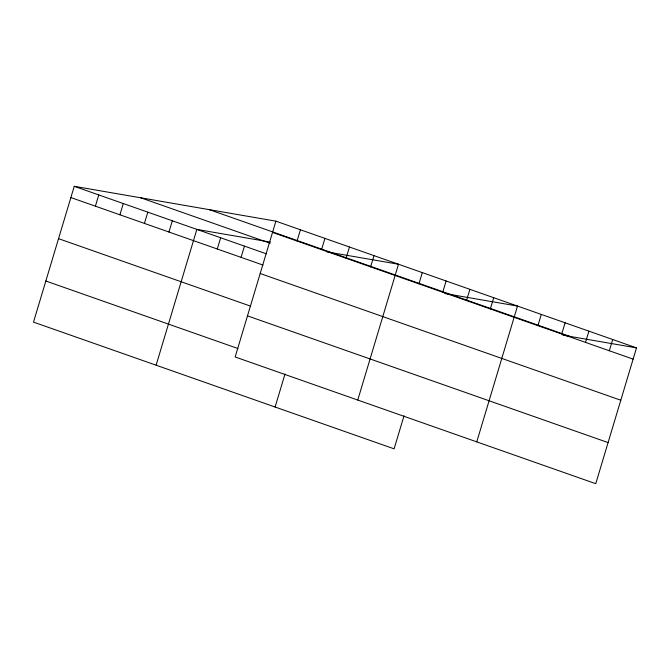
<?xml version="1.0" encoding="UTF-8"?>
<svg xmlns="http://www.w3.org/2000/svg" width="670" height="670" viewBox="0 0 670 670"><rect width="100%" height="100%" fill="white"/><g stroke="black" fill="none" stroke-linecap="round" stroke-linejoin="round"><path stroke-width="1" d="M275.898 221.159L235.153 356.968L595.756 483.69L636.5 347.881L275.898 221.159L74.244 186.31L33.5 322.119L394.102 448.841L404.035 415.752M95.391 206.176L98.766 194.928M119.913 214.794L123.288 203.546M144.435 223.411L147.81 212.164M168.957 232.029L172.332 220.782M156.11 365.209L196.854 229.4L270.454 242.113M217.273 249.006L220.648 237.758M241.074 257.372L244.45 246.125M297.045 241.024L300.42 229.777M321.567 249.642L324.933 238.394M275.102 407.025L285.035 373.935M346.08 258.26L349.455 247.012M370.602 266.878L373.977 255.63M357.755 400.057L398.499 264.248L326.918 251.87M418.926 283.854L422.301 272.606M442.728 292.221L446.103 280.973M466.529 300.579L469.896 289.331M490.323 308.945L493.698 297.698M476.755 441.873L517.5 306.064L444.905 293.519M537.926 325.67L541.301 314.423M561.728 334.037L565.103 322.789M585.53 342.395L588.896 331.156M609.323 350.762L612.698 339.514M562.9 335.159L636.5 347.881M209.35 209.66L569.952 336.382M272.522 232.406L633.125 359.128M140.792 197.809L270.06 243.235M74.244 186.31L266.35 253.821M70.869 197.558L262.975 265.06M260.186 273.511L620.797 400.233M58.541 238.662L250.639 306.173M247.481 315.863L608.084 442.585M45.836 281.015L237.934 348.517"/></g></svg>
